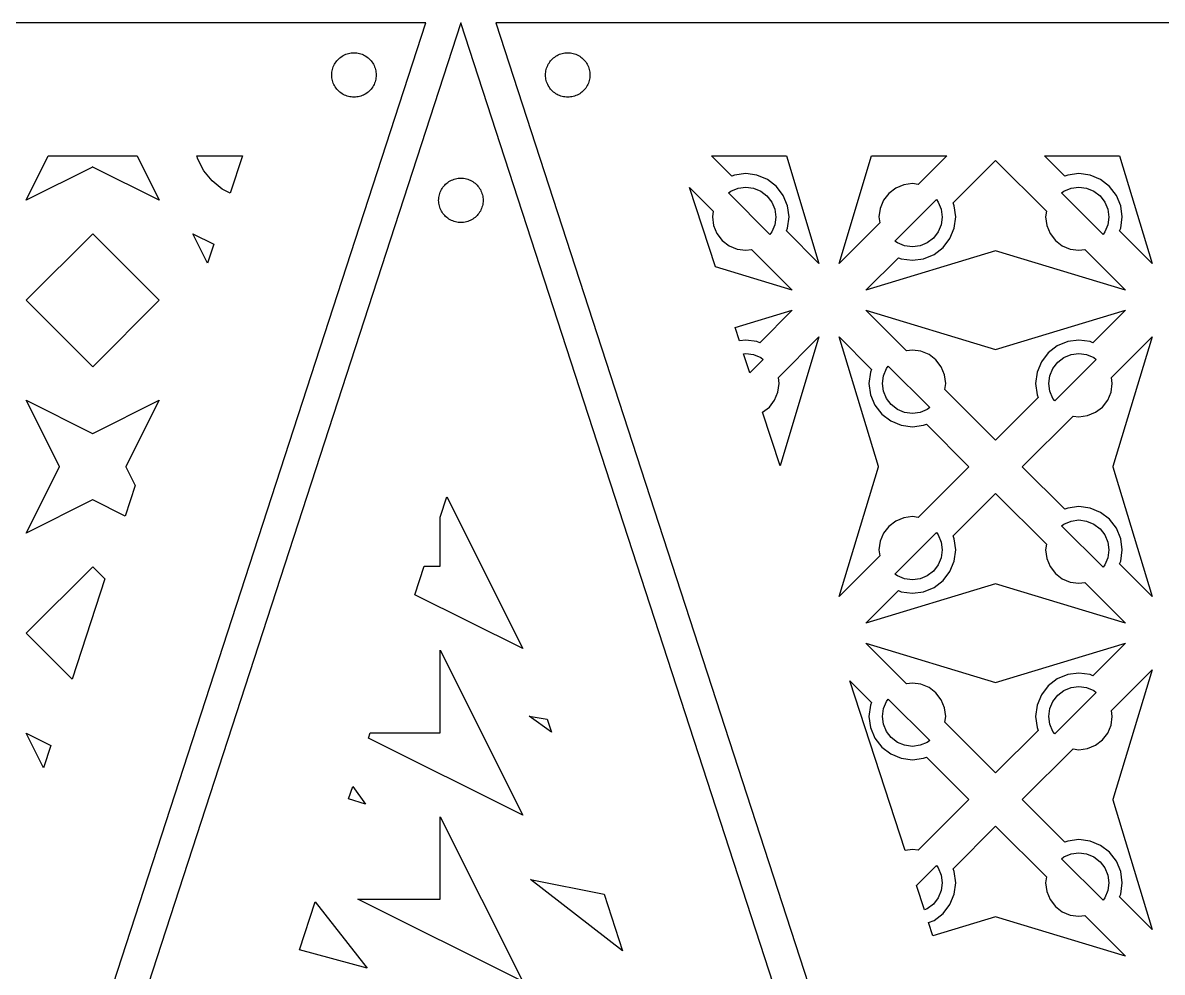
# Model space of a CAD drawing. Header units: metres. Extents: x 20 to 1108, y 20 to 485.
# Drawn here: x 211.9 to 314.5, y 165.3 to 250.8 of the extents above; entities that cross this region are included whole.
import ezdxf

# ---------------------------------------------------------------- set-up
doc = ezdxf.new("R2010")
doc.units = ezdxf.units.M

msp = doc.modelspace()

# ---------------------------------------------------------------- linework, layer by layer
for p, q in [((248.154, 250.826), (98.1544, 250.826)), ((173.154, 20.0001), (248.154, 250.826)), ((251.309, 250.826), (176.309, 20)), ((326.309, 20), (251.309, 250.826)), ((404.463, 250.826), (254.463, 250.826)), ((254.463, 250.826), (329.463, 20.0001)), ((239.993, 247.195), (240.065, 247.3)), ((240.065, 247.3), (240.141, 247.399)), ((240.141, 247.399), (240.225, 247.493)), ((240.225, 247.493), (240.314, 247.582)), ((240.314, 247.582), (240.407, 247.665)), ((240.407, 247.665), (240.507, 247.742)), ((240.507, 247.742), (240.61, 247.813)), ((240.61, 247.813), (240.719, 247.877)), ((240.719, 247.877), (240.831, 247.934)), ((240.831, 247.934), (240.946, 247.984)), ((240.946, 247.984), (241.065, 248.026)), ((241.065, 248.026), (241.185, 248.062)), ((241.185, 248.062), (241.308, 248.089)), ((241.308, 248.089), (241.432, 248.109)), ((241.432, 248.109), (241.557, 248.12)), ((241.557, 248.12), (241.683, 248.124)), ((241.683, 248.124), (241.808, 248.12)), ((241.808, 248.12), (241.933, 248.109)), ((241.933, 248.109), (242.057, 248.089)), ((242.057, 248.089), (242.18, 248.062)), ((242.18, 248.062), (242.3, 248.026)), ((242.3, 248.026), (242.418, 247.984)), ((242.418, 247.984), (242.534, 247.934)), ((242.534, 247.934), (242.646, 247.877)), ((242.646, 247.877), (242.754, 247.813)), ((242.754, 247.813), (242.858, 247.742)), ((242.858, 247.742), (242.957, 247.665)), ((242.957, 247.665), (243.052, 247.582)), ((243.052, 247.582), (243.14, 247.493)), ((243.14, 247.493), (243.224, 247.399)), ((243.224, 247.399), (243.3, 247.3)), ((243.3, 247.3), (243.371, 247.195)), ((259.246, 247.195), (259.318, 247.3)), ((259.318, 247.3), (259.394, 247.399)), ((259.394, 247.399), (259.478, 247.493)), ((259.478, 247.493), (259.566, 247.582)), ((259.566, 247.582), (259.66, 247.665)), ((259.66, 247.665), (259.76, 247.742)), ((259.76, 247.742), (259.864, 247.813)), ((259.864, 247.813), (259.972, 247.877)), ((259.972, 247.877), (260.083, 247.934)), ((260.083, 247.934), (260.2, 247.984)), ((260.2, 247.984), (260.318, 248.026)), ((260.318, 248.026), (260.438, 248.062)), ((260.438, 248.062), (260.561, 248.089)), ((260.561, 248.089), (260.685, 248.109)), ((260.685, 248.109), (260.81, 248.12)), ((260.81, 248.12), (260.935, 248.124)), ((260.935, 248.124), (261.061, 248.12)), ((261.061, 248.12), (261.186, 248.109)), ((261.186, 248.109), (261.31, 248.089)), ((261.31, 248.089), (261.433, 248.062)), ((261.433, 248.062), (261.553, 248.026)), ((261.553, 248.026), (261.671, 247.984)), ((261.671, 247.984), (261.786, 247.934)), ((261.786, 247.934), (261.899, 247.877)), ((261.899, 247.877), (262.007, 247.813)), ((262.007, 247.813), (262.111, 247.742)), ((262.111, 247.742), (262.21, 247.665)), ((262.21, 247.665), (262.304, 247.582)), ((262.304, 247.582), (262.393, 247.493)), ((262.393, 247.493), (262.477, 247.399)), ((262.477, 247.399), (262.553, 247.3)), ((262.553, 247.3), (262.624, 247.195)), ((239.683, 246.124), (239.687, 246.249)), ((239.687, 246.249), (239.698, 246.375)), ((239.698, 246.375), (239.718, 246.499)), ((239.718, 246.499), (239.745, 246.621)), ((239.745, 246.621), (239.78, 246.742)), ((239.78, 246.742), (239.822, 246.86)), ((239.822, 246.86), (239.872, 246.976)), ((239.872, 246.976), (239.93, 247.087)), ((239.93, 247.087), (239.993, 247.195)), ((243.371, 247.195), (243.435, 247.087)), ((243.435, 247.087), (243.492, 246.976)), ((243.492, 246.976), (243.542, 246.86)), ((243.542, 246.86), (243.584, 246.742)), ((243.584, 246.742), (243.619, 246.621)), ((243.619, 246.621), (243.647, 246.499)), ((243.647, 246.499), (243.666, 246.375)), ((243.666, 246.375), (243.678, 246.249)), ((243.678, 246.249), (243.683, 246.124)), ((258.935, 246.124), (258.94, 246.249)), ((258.94, 246.249), (258.951, 246.375)), ((258.951, 246.375), (258.971, 246.499)), ((258.971, 246.499), (258.998, 246.621)), ((258.998, 246.621), (259.034, 246.742)), ((259.034, 246.742), (259.076, 246.86)), ((259.076, 246.86), (259.125, 246.976)), ((259.125, 246.976), (259.183, 247.087)), ((259.183, 247.087), (259.246, 247.195)), ((262.624, 247.195), (262.688, 247.087)), ((262.688, 247.087), (262.745, 246.976)), ((262.745, 246.976), (262.795, 246.86)), ((262.795, 246.86), (262.837, 246.742)), ((262.837, 246.742), (262.872, 246.621)), ((262.872, 246.621), (262.9, 246.499)), ((262.9, 246.499), (262.919, 246.375)), ((262.919, 246.375), (262.931, 246.249)), ((262.931, 246.249), (262.935, 246.124)), ((239.687, 245.998), (239.683, 246.124)), ((239.698, 245.873), (239.687, 245.998)), ((239.718, 245.749), (239.698, 245.873)), ((239.745, 245.627), (239.718, 245.749)), ((239.78, 245.506), (239.745, 245.627)), ((239.822, 245.388), (239.78, 245.506)), ((239.872, 245.273), (239.822, 245.388)), ((239.93, 245.16), (239.872, 245.273)), ((243.492, 245.273), (243.435, 245.16)), ((243.542, 245.388), (243.492, 245.273)), ((243.584, 245.506), (243.542, 245.388)), ((243.619, 245.627), (243.584, 245.506)), ((243.647, 245.749), (243.619, 245.627)), ((243.666, 245.873), (243.647, 245.749)), ((243.678, 245.998), (243.666, 245.873)), ((243.683, 246.124), (243.678, 245.998)), ((258.94, 245.998), (258.935, 246.124)), ((258.951, 245.873), (258.94, 245.998)), ((258.971, 245.749), (258.951, 245.873)), ((258.998, 245.627), (258.971, 245.749)), ((259.034, 245.506), (258.998, 245.627)), ((259.076, 245.388), (259.034, 245.506)), ((259.125, 245.273), (259.076, 245.388)), ((259.183, 245.16), (259.125, 245.273)), ((262.745, 245.273), (262.688, 245.16)), ((262.795, 245.388), (262.745, 245.273)), ((262.837, 245.506), (262.795, 245.388)), ((262.872, 245.627), (262.837, 245.506)), ((262.9, 245.749), (262.872, 245.627)), ((262.919, 245.873), (262.9, 245.749)), ((262.931, 245.998), (262.919, 245.873)), ((262.935, 246.124), (262.931, 245.998)), ((239.993, 245.052), (239.93, 245.16)), ((240.065, 244.948), (239.993, 245.052)), ((240.141, 244.849), (240.065, 244.948)), ((240.225, 244.755), (240.141, 244.849)), ((240.314, 244.666), (240.225, 244.755)), ((240.407, 244.583), (240.314, 244.666)), ((240.507, 244.506), (240.407, 244.583)), ((240.61, 244.436), (240.507, 244.506)), ((240.719, 244.371), (240.61, 244.436)), ((240.831, 244.315), (240.719, 244.371)), ((240.946, 244.265), (240.831, 244.315)), ((241.065, 244.222), (240.946, 244.265)), ((241.185, 244.187), (241.065, 244.222)), ((242.3, 244.222), (242.18, 244.187)), ((242.418, 244.265), (242.3, 244.222)), ((242.534, 244.315), (242.418, 244.265)), ((242.646, 244.371), (242.534, 244.315)), ((242.754, 244.436), (242.646, 244.371)), ((242.858, 244.506), (242.754, 244.436)), ((242.957, 244.583), (242.858, 244.506)), ((243.052, 244.666), (242.957, 244.583)), ((243.14, 244.755), (243.052, 244.666)), ((243.224, 244.849), (243.14, 244.755)), ((243.3, 244.948), (243.224, 244.849)), ((243.371, 245.052), (243.3, 244.948)), ((243.435, 245.16), (243.371, 245.052)), ((259.246, 245.052), (259.183, 245.16)), ((259.318, 244.948), (259.246, 245.052)), ((259.394, 244.849), (259.318, 244.948)), ((259.478, 244.755), (259.394, 244.849)), ((259.566, 244.666), (259.478, 244.755)), ((259.66, 244.583), (259.566, 244.666)), ((259.76, 244.506), (259.66, 244.583)), ((259.864, 244.436), (259.76, 244.506)), ((259.972, 244.371), (259.864, 244.436)), ((260.083, 244.315), (259.972, 244.371)), ((260.2, 244.265), (260.083, 244.315)), ((260.318, 244.222), (260.2, 244.265)), ((260.438, 244.187), (260.318, 244.222)), ((261.553, 244.222), (261.433, 244.187)), ((261.671, 244.265), (261.553, 244.222)), ((261.786, 244.315), (261.671, 244.265)), ((261.899, 244.371), (261.786, 244.315)), ((262.007, 244.436), (261.899, 244.371)), ((262.111, 244.506), (262.007, 244.436)), ((262.21, 244.583), (262.111, 244.506)), ((262.304, 244.666), (262.21, 244.583)), ((262.393, 244.755), (262.304, 244.666)), ((262.477, 244.849), (262.393, 244.755)), ((262.553, 244.948), (262.477, 244.849)), ((262.624, 245.052), (262.553, 244.948)), ((262.688, 245.16), (262.624, 245.052)), ((241.308, 244.159), (241.185, 244.187)), ((241.432, 244.14), (241.308, 244.159)), ((241.557, 244.128), (241.432, 244.14)), ((241.683, 244.124), (241.557, 244.128)), ((241.808, 244.128), (241.683, 244.124)), ((241.933, 244.14), (241.808, 244.128)), ((242.057, 244.159), (241.933, 244.14)), ((242.18, 244.187), (242.057, 244.159)), ((260.561, 244.159), (260.438, 244.187)), ((260.685, 244.14), (260.561, 244.159)), ((260.81, 244.128), (260.685, 244.14)), ((260.935, 244.124), (260.81, 244.128)), ((261.061, 244.128), (260.935, 244.124)), ((261.186, 244.14), (261.061, 244.128)), ((261.31, 244.159), (261.186, 244.14)), ((261.433, 244.187), (261.31, 244.159)), ((212.168, 234.84), (214.161, 238.826)), ((214.161, 238.826), (222.148, 238.826)), ((222.148, 238.826), (224.141, 234.84)), ((227.616, 238.533), (227.528, 238.826)), ((227.528, 238.826), (231.638, 238.826)), ((228.17, 237.497), (227.616, 238.533)), ((231.638, 238.826), (230.544, 235.458)), ((275.701, 236.992), (273.867, 238.826)), ((273.867, 238.826), (280.626, 238.826)), ((280.626, 238.826), (283.556, 229.138)), ((285.37, 229.138), (288.3, 238.826)), ((288.3, 238.826), (295.059, 238.826)), ((295.059, 238.826), (292.492, 236.26)), ((295.629, 234.588), (299.463, 238.422)), ((299.463, 238.422), (304.03, 233.856)), ((305.701, 236.992), (303.867, 238.826)), ((303.867, 238.826), (310.626, 238.826)), ((310.626, 238.826), (313.556, 229.138)), ((218.148, 237.83), (212.168, 234.84)), ((218.154, 237.833), (218.148, 237.837)), ((218.148, 237.837), (218.148, 237.83)), ((218.161, 237.837), (218.154, 237.833)), ((218.161, 237.83), (218.161, 237.837)), ((224.141, 234.84), (218.161, 237.83)), ((228.916, 236.588), (228.17, 237.497)), ((275.952, 237.097), (275.701, 236.992)), ((276.963, 237.23), (275.952, 237.097)), ((277.974, 237.097), (276.963, 237.23)), ((278.914, 236.707), (277.974, 237.097)), ((305.952, 237.097), (305.701, 236.992)), ((306.963, 237.23), (305.952, 237.097)), ((307.974, 237.097), (306.963, 237.23)), ((308.914, 236.707), (307.974, 237.097)), ((229.824, 235.843), (228.916, 236.588)), ((249.62, 235.898), (249.691, 236.002)), ((249.691, 236.002), (249.768, 236.101)), ((249.768, 236.101), (249.851, 236.195)), ((249.851, 236.195), (249.94, 236.284)), ((249.94, 236.284), (250.034, 236.367)), ((250.034, 236.367), (250.133, 236.444)), ((250.133, 236.444), (250.238, 236.515)), ((250.238, 236.515), (250.345, 236.579)), ((250.345, 236.579), (250.457, 236.636)), ((250.457, 236.636), (250.572, 236.686)), ((250.572, 236.686), (250.691, 236.728)), ((250.691, 236.728), (250.812, 236.763)), ((250.812, 236.763), (250.934, 236.791)), ((250.934, 236.791), (251.058, 236.81)), ((251.058, 236.81), (251.183, 236.822)), ((251.183, 236.822), (251.309, 236.826)), ((251.309, 236.826), (251.435, 236.822)), ((251.435, 236.822), (251.56, 236.81)), ((251.56, 236.81), (251.684, 236.791)), ((251.684, 236.791), (251.806, 236.763)), ((251.806, 236.763), (251.927, 236.728)), ((251.927, 236.728), (252.045, 236.686)), ((252.045, 236.686), (252.16, 236.636)), ((252.16, 236.636), (252.273, 236.579)), ((252.273, 236.579), (252.38, 236.515)), ((252.38, 236.515), (252.485, 236.444)), ((252.485, 236.444), (252.583, 236.367)), ((252.583, 236.367), (252.678, 236.284)), ((252.678, 236.284), (252.767, 236.195)), ((252.767, 236.195), (252.85, 236.101)), ((252.85, 236.101), (252.927, 236.002)), ((252.927, 236.002), (252.997, 235.898)), ((276.266, 235.932), (276.963, 236.024)), ((276.963, 236.024), (277.66, 235.932)), ((279.723, 236.087), (278.914, 236.707)), ((280.343, 235.277), (279.723, 236.087)), ((291.186, 236.227), (290.462, 235.927)), ((291.963, 236.329), (291.186, 236.227)), ((292.492, 236.26), (291.963, 236.329)), ((306.266, 235.932), (306.963, 236.024)), ((306.963, 236.024), (307.66, 235.932)), ((309.723, 236.087), (308.914, 236.707)), ((310.343, 235.277), (309.723, 236.087)), ((230.544, 235.458), (229.824, 235.843)), ((249.313, 234.952), (249.324, 235.077)), ((249.324, 235.077), (249.344, 235.201)), ((249.344, 235.201), (249.371, 235.324)), ((249.371, 235.324), (249.406, 235.444)), ((249.406, 235.444), (249.449, 235.562)), ((249.449, 235.562), (249.499, 235.678)), ((249.499, 235.678), (249.556, 235.79)), ((249.556, 235.79), (249.62, 235.898)), ((252.997, 235.898), (253.062, 235.79)), ((253.062, 235.79), (253.118, 235.678)), ((253.118, 235.678), (253.168, 235.562)), ((253.168, 235.562), (253.211, 235.444)), ((253.211, 235.444), (253.246, 235.324)), ((253.246, 235.324), (253.274, 235.201)), ((253.274, 235.201), (253.293, 235.077)), ((253.293, 235.077), (253.305, 234.952)), ((274.229, 228.826), (271.905, 235.981)), ((271.905, 235.981), (274.03, 233.856)), ((275.398, 235.496), (275.615, 235.662)), ((279.132, 231.761), (275.398, 235.496)), ((275.615, 235.662), (276.266, 235.932)), ((277.66, 235.932), (278.312, 235.662)), ((278.312, 235.662), (278.87, 235.234)), ((278.87, 235.234), (279.299, 234.675)), ((280.733, 234.337), (280.343, 235.277)), ((289.839, 235.45), (289.363, 234.828)), ((290.462, 235.927), (289.839, 235.45)), ((305.398, 235.496), (305.615, 235.662)), ((309.132, 231.761), (305.398, 235.496)), ((305.615, 235.662), (306.266, 235.932)), ((307.66, 235.932), (308.312, 235.662)), ((308.312, 235.662), (308.87, 235.234)), ((308.87, 235.234), (309.299, 234.675)), ((310.733, 234.337), (310.343, 235.277)), ((249.309, 234.826), (249.313, 234.952)), ((249.313, 234.701), (249.309, 234.826)), ((249.324, 234.576), (249.313, 234.701)), ((249.344, 234.451), (249.324, 234.576)), ((249.371, 234.329), (249.344, 234.451)), ((249.406, 234.208), (249.371, 234.329)), ((249.449, 234.09), (249.406, 234.208)), ((249.499, 233.975), (249.449, 234.09)), ((249.556, 233.863), (249.499, 233.975)), ((253.118, 233.975), (253.062, 233.863)), ((253.168, 234.09), (253.118, 233.975)), ((253.211, 234.208), (253.168, 234.09)), ((253.246, 234.329), (253.211, 234.208)), ((253.274, 234.451), (253.246, 234.329)), ((253.293, 234.576), (253.274, 234.451)), ((253.305, 234.701), (253.293, 234.576)), ((253.305, 234.952), (253.309, 234.826)), ((253.309, 234.826), (253.305, 234.701)), ((279.299, 234.675), (279.569, 234.024)), ((279.569, 234.024), (279.66, 233.325)), ((280.867, 233.326), (280.733, 234.337)), ((289.063, 234.104), (288.96, 233.326)), ((289.363, 234.828), (289.063, 234.104)), ((290.398, 231.157), (294.133, 234.892)), ((294.133, 234.892), (294.299, 234.675)), ((294.299, 234.675), (294.569, 234.024)), ((294.569, 234.024), (294.66, 233.325)), ((295.734, 234.337), (295.629, 234.588)), ((295.867, 233.326), (295.734, 234.337)), ((309.299, 234.675), (309.569, 234.024)), ((309.569, 234.024), (309.66, 233.325)), ((310.867, 233.326), (310.733, 234.337)), ((249.62, 233.755), (249.556, 233.863)), ((249.691, 233.651), (249.62, 233.755)), ((249.768, 233.551), (249.691, 233.651)), ((249.851, 233.457), (249.768, 233.551)), ((249.94, 233.368), (249.851, 233.457)), ((250.034, 233.285), (249.94, 233.368)), ((250.133, 233.208), (250.034, 233.285)), ((250.238, 233.138), (250.133, 233.208)), ((250.345, 233.074), (250.238, 233.138)), ((250.457, 233.017), (250.345, 233.074)), ((250.572, 232.967), (250.457, 233.017)), ((250.691, 232.924), (250.572, 232.967)), ((250.812, 232.889), (250.691, 232.924)), ((251.927, 232.924), (251.806, 232.889)), ((252.045, 232.967), (251.927, 232.924)), ((252.16, 233.017), (252.045, 232.967)), ((252.273, 233.074), (252.16, 233.017)), ((252.38, 233.138), (252.273, 233.074)), ((252.485, 233.208), (252.38, 233.138)), ((252.583, 233.285), (252.485, 233.208)), ((252.678, 233.368), (252.583, 233.285)), ((252.767, 233.457), (252.678, 233.368)), ((252.85, 233.551), (252.767, 233.457)), ((252.927, 233.651), (252.85, 233.551)), ((252.997, 233.755), (252.927, 233.651)), ((253.062, 233.863), (252.997, 233.755)), ((274.03, 233.856), (273.96, 233.326)), ((273.96, 233.326), (274.063, 232.549)), ((279.66, 233.325), (279.569, 232.629)), ((280.733, 232.316), (280.867, 233.326)), ((288.96, 233.326), (289.03, 232.798)), ((294.66, 233.325), (294.569, 232.629)), ((295.734, 232.316), (295.867, 233.326)), ((304.03, 233.856), (303.96, 233.326)), ((303.96, 233.326), (304.063, 232.549)), ((309.66, 233.325), (309.569, 232.629)), ((310.733, 232.316), (310.867, 233.326)), ((250.934, 232.862), (250.812, 232.889)), ((251.058, 232.842), (250.934, 232.862)), ((251.183, 232.83), (251.058, 232.842)), ((251.309, 232.826), (251.183, 232.83)), ((251.435, 232.83), (251.309, 232.826)), ((251.56, 232.842), (251.435, 232.83)), ((251.684, 232.862), (251.56, 232.842)), ((251.806, 232.889), (251.684, 232.862)), ((274.063, 232.549), (274.363, 231.825)), ((279.299, 231.978), (279.132, 231.761)), ((279.569, 232.629), (279.299, 231.978)), ((280.629, 232.066), (280.733, 232.316)), ((283.556, 229.138), (280.629, 232.066)), ((289.03, 232.798), (285.37, 229.138)), ((294.299, 231.978), (293.87, 231.42)), ((294.569, 232.629), (294.299, 231.978)), ((295.344, 231.375), (295.734, 232.316)), ((304.063, 232.549), (304.363, 231.825)), ((309.299, 231.978), (309.132, 231.761)), ((309.569, 232.629), (309.299, 231.978)), ((310.629, 232.066), (310.733, 232.316)), ((313.556, 229.138), (310.629, 232.066)), ((212.163, 225.826), (218.154, 231.818)), ((218.154, 231.818), (224.146, 225.826)), ((227.168, 231.813), (229.053, 230.87)), ((228.496, 229.157), (227.168, 231.813)), ((229.053, 230.87), (228.496, 229.157)), ((274.363, 231.825), (274.839, 231.202)), ((274.839, 231.202), (275.461, 230.726)), ((290.615, 230.99), (290.398, 231.157)), ((291.266, 230.721), (290.615, 230.99)), ((293.312, 230.99), (292.66, 230.721)), ((293.87, 231.42), (293.312, 230.99)), ((294.724, 230.567), (295.344, 231.375)), ((304.363, 231.825), (304.839, 231.202)), ((304.839, 231.202), (305.461, 230.726)), ((275.461, 230.726), (276.186, 230.426)), ((276.186, 230.426), (276.963, 230.323)), ((276.963, 230.323), (277.492, 230.393)), ((277.492, 230.393), (281.152, 226.734)), ((299.46, 230.267), (287.775, 226.734)), ((291.963, 230.629), (291.266, 230.721)), ((292.66, 230.721), (291.963, 230.629)), ((292.974, 229.557), (293.914, 229.946)), ((293.914, 229.946), (294.724, 230.567)), ((299.463, 230.268), (299.46, 230.269)), ((299.46, 230.269), (299.46, 230.267)), ((299.466, 230.269), (299.463, 230.268)), ((299.466, 230.267), (299.466, 230.269)), ((311.152, 226.734), (299.466, 230.267)), ((305.461, 230.726), (306.186, 230.426)), ((306.186, 230.426), (306.963, 230.323)), ((306.963, 230.323), (307.492, 230.393)), ((307.492, 230.393), (311.152, 226.734)), ((281.152, 226.734), (274.229, 228.826)), ((287.775, 226.734), (290.702, 229.66)), ((290.702, 229.66), (290.952, 229.557)), ((290.952, 229.557), (291.963, 229.423)), ((291.963, 229.423), (292.974, 229.557)), ((218.154, 219.835), (212.163, 225.826)), ((224.146, 225.826), (218.154, 219.835)), ((276.004, 223.362), (281.152, 224.919)), ((281.152, 224.919), (278.224, 221.992)), ((291.435, 221.26), (287.775, 224.919)), ((287.775, 224.919), (299.46, 221.386)), ((299.466, 221.386), (311.152, 224.919)), ((311.152, 224.919), (308.224, 221.992)), ((276.397, 222.154), (276.004, 223.362)), ((276.963, 222.23), (276.397, 222.154)), ((277.974, 222.096), (276.963, 222.23)), ((278.224, 221.992), (277.974, 222.096)), ((279.897, 218.855), (283.556, 222.515)), ((283.556, 222.515), (280.049, 210.915)), ((288.904, 210.829), (285.37, 222.515)), ((285.37, 222.515), (288.297, 219.587)), ((305.012, 221.706), (304.202, 221.086)), ((305.952, 222.096), (305.012, 221.706)), ((306.963, 222.23), (305.952, 222.096)), ((307.974, 222.096), (306.963, 222.23)), ((308.224, 221.992), (307.974, 222.096)), ((309.897, 218.855), (313.556, 222.515)), ((313.556, 222.515), (310.023, 210.829)), ((276.773, 220.998), (276.963, 221.024)), ((277.326, 219.294), (276.773, 220.998)), ((276.963, 221.024), (277.66, 220.932)), ((277.66, 220.932), (278.312, 220.662)), ((278.312, 220.662), (278.529, 220.495)), ((291.963, 221.329), (291.435, 221.26)), ((292.741, 221.227), (291.963, 221.329)), ((293.465, 220.927), (292.741, 221.227)), ((294.087, 220.45), (293.465, 220.927)), ((299.46, 221.386), (299.46, 221.384)), ((299.46, 221.384), (299.463, 221.385)), ((299.463, 221.385), (299.466, 221.384)), ((299.466, 221.384), (299.466, 221.386)), ((304.202, 221.086), (303.582, 220.277)), ((305.056, 220.234), (305.615, 220.662)), ((305.615, 220.662), (306.266, 220.932)), ((306.266, 220.932), (306.963, 221.024)), ((306.963, 221.024), (307.66, 220.932)), ((307.66, 220.932), (308.312, 220.662)), ((308.312, 220.662), (308.529, 220.495)), ((278.529, 220.495), (277.326, 219.294)), ((288.297, 219.587), (288.194, 219.337)), ((289.358, 219.024), (289.627, 219.675)), ((289.627, 219.675), (289.794, 219.892)), ((289.794, 219.892), (293.529, 216.156)), ((294.564, 219.827), (294.087, 220.45)), ((294.864, 219.104), (294.564, 219.827)), ((303.582, 220.277), (303.193, 219.337)), ((304.358, 219.024), (304.627, 219.675)), ((304.627, 219.675), (305.056, 220.234)), ((308.529, 220.495), (304.793, 216.761)), ((279.966, 218.326), (279.897, 218.855)), ((288.194, 219.337), (288.06, 218.326)), ((289.266, 218.327), (289.358, 219.024)), ((294.966, 218.326), (294.864, 219.104)), ((303.193, 219.337), (303.06, 218.326)), ((304.266, 218.327), (304.358, 219.024)), ((309.966, 218.326), (309.897, 218.855)), ((279.564, 216.824), (279.864, 217.549)), ((279.864, 217.549), (279.966, 218.326)), ((288.06, 218.326), (288.194, 217.316)), ((289.358, 217.629), (289.266, 218.327)), ((289.627, 216.978), (289.358, 217.629)), ((294.897, 217.797), (294.966, 218.326)), ((299.463, 213.231), (294.897, 217.797)), ((303.06, 218.326), (303.193, 217.316)), ((304.358, 217.629), (304.266, 218.327)), ((304.627, 216.978), (304.358, 217.629)), ((309.564, 216.824), (309.864, 217.549)), ((309.864, 217.549), (309.966, 218.326)), ((215.158, 210.833), (212.168, 216.813)), ((212.168, 216.813), (218.148, 213.822)), ((218.161, 213.822), (224.141, 216.813)), ((224.141, 216.813), (221.15, 210.833)), ((279.087, 216.202), (279.564, 216.824)), ((288.194, 217.316), (288.583, 216.375)), ((290.056, 216.419), (289.627, 216.978)), ((303.297, 217.065), (299.463, 213.231)), ((303.193, 217.316), (303.297, 217.065)), ((304.793, 216.761), (304.627, 216.978)), ((309.087, 216.202), (309.564, 216.824)), ((278.482, 215.738), (279.087, 216.202)), ((280.049, 210.915), (278.482, 215.738)), ((288.583, 216.375), (289.203, 215.566)), ((289.203, 215.566), (290.012, 214.945)), ((290.615, 215.99), (290.056, 216.419)), ((291.266, 215.721), (290.615, 215.99)), ((291.963, 215.629), (291.266, 215.721)), ((292.66, 215.721), (291.963, 215.629)), ((293.312, 215.99), (292.66, 215.721)), ((293.529, 216.156), (293.312, 215.99)), ((307.741, 215.426), (308.464, 215.726)), ((308.464, 215.726), (309.087, 216.202)), ((290.012, 214.945), (290.952, 214.556)), ((290.952, 214.556), (291.963, 214.423)), ((291.963, 214.423), (292.974, 214.556)), ((292.974, 214.556), (293.225, 214.66)), ((293.225, 214.66), (297.059, 210.826)), ((301.867, 210.826), (306.434, 215.393)), ((306.434, 215.393), (306.963, 215.323)), ((306.963, 215.323), (307.741, 215.426)), ((218.148, 213.822), (218.148, 213.816)), ((218.148, 213.816), (218.154, 213.819)), ((218.154, 213.819), (218.161, 213.816)), ((218.161, 213.816), (218.161, 213.822)), ((212.168, 204.84), (215.158, 210.819)), ((215.164, 210.833), (215.158, 210.833)), ((215.158, 210.819), (215.164, 210.819)), ((215.161, 210.826), (215.164, 210.833)), ((215.164, 210.819), (215.161, 210.826)), ((221.15, 210.833), (221.145, 210.833)), ((221.145, 210.833), (221.148, 210.826)), ((221.148, 210.826), (221.145, 210.819)), ((221.145, 210.819), (221.15, 210.819)), ((221.15, 210.819), (221.991, 209.139)), ((285.37, 199.138), (288.904, 210.823)), ((288.906, 210.829), (288.904, 210.829)), ((288.904, 210.823), (288.906, 210.823)), ((288.905, 210.826), (288.906, 210.829)), ((288.906, 210.823), (288.905, 210.826)), ((297.059, 210.826), (292.492, 206.26)), ((305.701, 206.992), (301.867, 210.826)), ((310.023, 210.829), (310.021, 210.829)), ((310.021, 210.829), (310.022, 210.826)), ((310.022, 210.826), (310.021, 210.823)), ((310.021, 210.823), (310.023, 210.823)), ((310.023, 210.823), (313.556, 199.138)), ((221.991, 209.139), (221.091, 206.365)), ((295.629, 204.588), (299.463, 208.422)), ((299.463, 208.422), (304.03, 203.856)), ((218.148, 207.83), (212.168, 204.84)), ((218.154, 207.833), (218.148, 207.837)), ((218.148, 207.837), (218.148, 207.83)), ((218.161, 207.837), (218.154, 207.833)), ((218.161, 207.83), (218.161, 207.837)), ((221.091, 206.365), (218.161, 207.83)), ((249.453, 206.282), (250.043, 208.099)), ((250.043, 208.099), (256.877, 194.431)), ((249.453, 201.856), (249.453, 206.282)), ((291.963, 206.329), (291.186, 206.227)), ((292.492, 206.26), (291.963, 206.329)), ((305.952, 207.097), (305.701, 206.992)), ((306.963, 207.23), (305.952, 207.097)), ((307.974, 207.097), (306.963, 207.23)), ((308.914, 206.707), (307.974, 207.097)), ((309.723, 206.087), (308.914, 206.707)), ((289.839, 205.45), (289.363, 204.828)), ((290.462, 205.927), (289.839, 205.45)), ((291.186, 206.227), (290.462, 205.927)), ((305.398, 205.496), (305.615, 205.662)), ((309.132, 201.761), (305.398, 205.496)), ((305.615, 205.662), (306.266, 205.932)), ((306.266, 205.932), (306.963, 206.024)), ((306.963, 206.024), (307.66, 205.932)), ((307.66, 205.932), (308.312, 205.662)), ((308.312, 205.662), (308.87, 205.234)), ((308.87, 205.234), (309.299, 204.675)), ((310.343, 205.277), (309.723, 206.087)), ((310.733, 204.337), (310.343, 205.277)), ((289.363, 204.828), (289.063, 204.104)), ((290.398, 201.157), (294.133, 204.892)), ((294.133, 204.892), (294.299, 204.675)), ((294.299, 204.675), (294.569, 204.024)), ((295.734, 204.337), (295.629, 204.588)), ((295.867, 203.326), (295.734, 204.337)), ((309.299, 204.675), (309.569, 204.024)), ((310.867, 203.326), (310.733, 204.337)), ((289.063, 204.104), (288.96, 203.326)), ((288.96, 203.326), (289.03, 202.798)), ((294.569, 204.024), (294.66, 203.325)), ((294.66, 203.325), (294.569, 202.629)), ((295.734, 202.316), (295.867, 203.326)), ((304.03, 203.856), (303.96, 203.326)), ((303.96, 203.326), (304.063, 202.549)), ((309.569, 204.024), (309.66, 203.325)), ((309.66, 203.325), (309.569, 202.629)), ((310.733, 202.316), (310.867, 203.326)), ((289.03, 202.798), (285.37, 199.138)), ((294.569, 202.629), (294.299, 201.978)), ((295.344, 201.375), (295.734, 202.316)), ((304.063, 202.549), (304.363, 201.825)), ((309.569, 202.629), (309.299, 201.978)), ((310.629, 202.066), (310.733, 202.316)), ((212.163, 195.826), (218.154, 201.818)), ((218.154, 201.818), (219.255, 200.717)), ((247.178, 199.281), (248.015, 201.856)), ((248.015, 201.856), (249.453, 201.856)), ((290.615, 200.99), (290.398, 201.157)), ((293.87, 201.42), (293.312, 200.99)), ((294.299, 201.978), (293.87, 201.42)), ((294.724, 200.567), (295.344, 201.375)), ((304.363, 201.825), (304.839, 201.202)), ((304.839, 201.202), (305.461, 200.726)), ((309.299, 201.978), (309.132, 201.761)), ((313.556, 199.138), (310.629, 202.066)), ((219.255, 200.717), (216.316, 191.673)), ((299.46, 200.267), (287.775, 196.734)), ((291.266, 200.721), (290.615, 200.99)), ((291.963, 200.629), (291.266, 200.721)), ((292.66, 200.721), (291.963, 200.629)), ((293.312, 200.99), (292.66, 200.721)), ((293.914, 199.946), (294.724, 200.567)), ((299.463, 200.268), (299.46, 200.269)), ((299.46, 200.269), (299.46, 200.267)), ((299.466, 200.269), (299.463, 200.268)), ((299.466, 200.267), (299.466, 200.269)), ((311.152, 196.734), (299.466, 200.267)), ((305.461, 200.726), (306.186, 200.426)), ((306.186, 200.426), (306.963, 200.323)), ((306.963, 200.323), (307.492, 200.393)), ((307.492, 200.393), (311.152, 196.734)), ((256.877, 194.431), (247.178, 199.281)), ((287.775, 196.734), (290.702, 199.66)), ((290.702, 199.66), (290.952, 199.557)), ((290.952, 199.557), (291.963, 199.423)), ((291.963, 199.423), (292.974, 199.557)), ((292.974, 199.557), (293.914, 199.946)), ((216.316, 191.673), (212.163, 195.826)), ((249.453, 186.856), (249.453, 194.281)), ((249.453, 194.281), (256.877, 179.431)), ((291.435, 191.26), (287.775, 194.919)), ((287.775, 194.919), (299.46, 191.386)), ((299.466, 191.386), (311.152, 194.919)), ((311.152, 194.919), (308.224, 191.992)), ((305.952, 192.096), (305.012, 191.706)), ((306.963, 192.23), (305.952, 192.096)), ((307.974, 192.096), (306.963, 192.23)), ((308.224, 191.992), (307.974, 192.096)), ((309.897, 188.855), (313.556, 192.515)), ((313.556, 192.515), (310.023, 180.829)), ((286.344, 191.541), (288.297, 189.587)), ((291.314, 176.244), (286.344, 191.541)), ((291.963, 191.329), (291.435, 191.26)), ((292.741, 191.227), (291.963, 191.329)), ((293.465, 190.927), (292.741, 191.227)), ((294.087, 190.45), (293.465, 190.927)), ((299.46, 191.386), (299.46, 191.384)), ((299.46, 191.384), (299.463, 191.385)), ((299.463, 191.385), (299.466, 191.384)), ((299.466, 191.384), (299.466, 191.386)), ((304.202, 191.086), (303.582, 190.277)), ((305.012, 191.706), (304.202, 191.086)), ((305.615, 190.662), (306.266, 190.932)), ((306.266, 190.932), (306.963, 191.024)), ((306.963, 191.024), (307.66, 190.932)), ((307.66, 190.932), (308.312, 190.662)), ((289.627, 189.675), (289.794, 189.892)), ((289.794, 189.892), (293.529, 186.156)), ((294.564, 189.827), (294.087, 190.45)), ((294.864, 189.104), (294.564, 189.827)), ((303.582, 190.277), (303.193, 189.337)), ((304.627, 189.675), (305.056, 190.234)), ((308.529, 190.495), (304.793, 186.761)), ((305.056, 190.234), (305.615, 190.662)), ((308.312, 190.662), (308.529, 190.495)), ((288.194, 189.337), (288.06, 188.326)), ((288.297, 189.587), (288.194, 189.337)), ((289.266, 188.327), (289.358, 189.024)), ((289.358, 189.024), (289.627, 189.675)), ((294.966, 188.326), (294.864, 189.104)), ((303.193, 189.337), (303.06, 188.326)), ((304.266, 188.327), (304.358, 189.024)), ((304.358, 189.024), (304.627, 189.675)), ((309.966, 188.326), (309.897, 188.855)), ((257.459, 188.356), (259.076, 188.087)), ((259.462, 186.9), (257.459, 188.356)), ((259.076, 188.087), (259.462, 186.9)), ((288.06, 188.326), (288.194, 187.316)), ((289.358, 187.629), (289.266, 188.327)), ((294.897, 187.797), (294.966, 188.326)), ((299.463, 183.231), (294.897, 187.797)), ((303.06, 188.326), (303.193, 187.316)), ((304.358, 187.629), (304.266, 188.327)), ((309.864, 187.549), (309.966, 188.326)), ((212.168, 186.813), (214.378, 185.707)), ((213.726, 183.697), (212.168, 186.813)), ((242.986, 186.377), (243.141, 186.856)), ((243.141, 186.856), (249.453, 186.856)), ((288.194, 187.316), (288.583, 186.375)), ((289.627, 186.978), (289.358, 187.629)), ((290.056, 186.419), (289.627, 186.978)), ((303.297, 187.065), (299.463, 183.231)), ((303.193, 187.316), (303.297, 187.065)), ((304.627, 186.978), (304.358, 187.629)), ((304.793, 186.761), (304.627, 186.978)), ((309.087, 186.202), (309.564, 186.824)), ((309.564, 186.824), (309.864, 187.549)), ((256.877, 179.431), (242.986, 186.377)), ((288.583, 186.375), (289.203, 185.566)), ((290.615, 185.99), (290.056, 186.419)), ((291.266, 185.721), (290.615, 185.99)), ((291.963, 185.629), (291.266, 185.721)), ((292.66, 185.721), (291.963, 185.629)), ((293.312, 185.99), (292.66, 185.721)), ((293.529, 186.156), (293.312, 185.99)), ((307.741, 185.426), (308.464, 185.726)), ((308.464, 185.726), (309.087, 186.202)), ((214.378, 185.707), (213.726, 183.697)), ((289.203, 185.566), (290.012, 184.945)), ((290.012, 184.945), (290.952, 184.556)), ((301.867, 180.826), (306.434, 185.393)), ((306.434, 185.393), (306.963, 185.323)), ((306.963, 185.323), (307.741, 185.426)), ((290.952, 184.556), (291.963, 184.423)), ((291.963, 184.423), (292.974, 184.556)), ((292.974, 184.556), (293.225, 184.66)), ((293.225, 184.66), (297.059, 180.826)), ((241.202, 180.888), (241.566, 182.006)), ((241.566, 182.006), (242.717, 180.422)), ((242.717, 180.422), (241.202, 180.888)), ((297.059, 180.826), (292.492, 176.26)), ((305.701, 176.992), (301.867, 180.826)), ((310.023, 180.829), (310.021, 180.829)), ((310.021, 180.829), (310.022, 180.826)), ((310.022, 180.826), (310.021, 180.823)), ((310.021, 180.823), (310.023, 180.823)), ((310.023, 180.823), (313.556, 169.138)), ((249.453, 171.856), (249.453, 179.281)), ((249.453, 179.281), (256.877, 164.431)), ((295.629, 174.588), (299.463, 178.422)), ((299.463, 178.422), (304.03, 173.856)), ((305.952, 177.097), (305.701, 176.992)), ((306.963, 177.23), (305.952, 177.097)), ((307.974, 177.097), (306.963, 177.23)), ((308.914, 176.707), (307.974, 177.097)), ((309.723, 176.087), (308.914, 176.707)), ((291.963, 176.329), (291.314, 176.244)), ((292.492, 176.26), (291.963, 176.329)), ((305.398, 175.496), (305.615, 175.662)), ((309.132, 171.761), (305.398, 175.496)), ((305.615, 175.662), (306.266, 175.932)), ((306.266, 175.932), (306.963, 176.024)), ((306.963, 176.024), (307.66, 175.932)), ((307.66, 175.932), (308.312, 175.662)), ((308.312, 175.662), (308.87, 175.234)), ((310.343, 175.277), (309.723, 176.087)), ((292.337, 173.096), (294.133, 174.892)), ((294.133, 174.892), (294.299, 174.675)), ((294.299, 174.675), (294.569, 174.024)), ((295.734, 174.337), (295.629, 174.588)), ((308.87, 175.234), (309.299, 174.675)), ((309.299, 174.675), (309.569, 174.024)), ((310.733, 174.337), (310.343, 175.277)), ((257.571, 173.64), (264.201, 172.314)), ((265.866, 167.189), (257.571, 173.64)), ((294.569, 174.024), (294.66, 173.325)), ((295.867, 173.326), (295.734, 174.337)), ((304.03, 173.856), (303.96, 173.326)), ((309.569, 174.024), (309.66, 173.325)), ((310.867, 173.326), (310.733, 174.337)), ((293.055, 170.885), (292.337, 173.096)), ((294.569, 172.629), (294.299, 171.978)), ((294.66, 173.325), (294.569, 172.629)), ((295.734, 172.316), (295.867, 173.326)), ((303.96, 173.326), (304.063, 172.549)), ((304.063, 172.549), (304.363, 171.825)), ((309.569, 172.629), (309.299, 171.978)), ((309.66, 173.325), (309.569, 172.629)), ((310.733, 172.316), (310.867, 173.326)), ((236.783, 167.289), (238.195, 171.632)), ((238.195, 171.632), (242.862, 165.632)), ((242.029, 171.856), (249.453, 171.856)), ((256.877, 164.431), (242.029, 171.856)), ((264.201, 172.314), (265.866, 167.189)), ((293.87, 171.42), (293.312, 170.99)), ((294.299, 171.978), (293.87, 171.42)), ((294.724, 170.567), (295.344, 171.375)), ((295.344, 171.375), (295.734, 172.316)), ((304.363, 171.825), (304.839, 171.202)), ((309.299, 171.978), (309.132, 171.761)), ((310.629, 172.066), (310.733, 172.316)), ((313.556, 169.138), (310.629, 172.066)), ((293.312, 170.99), (293.055, 170.885)), ((293.914, 169.946), (294.724, 170.567)), ((304.839, 171.202), (305.461, 170.726)), ((305.461, 170.726), (306.186, 170.426)), ((306.186, 170.426), (306.963, 170.323)), ((306.963, 170.323), (307.492, 170.393)), ((307.492, 170.393), (311.152, 166.734)), ((293.426, 169.744), (293.914, 169.946)), ((293.811, 168.559), (293.426, 169.744)), ((299.46, 170.267), (293.811, 168.559)), ((299.463, 170.268), (299.46, 170.269)), ((299.46, 170.269), (299.46, 170.267)), ((299.466, 170.269), (299.463, 170.268)), ((299.466, 170.267), (299.466, 170.269)), ((311.152, 166.734), (299.466, 170.267)), ((242.862, 165.632), (236.783, 167.289))]:
    msp.add_line(p, q)

doc.saveas('drawing.dxf')
